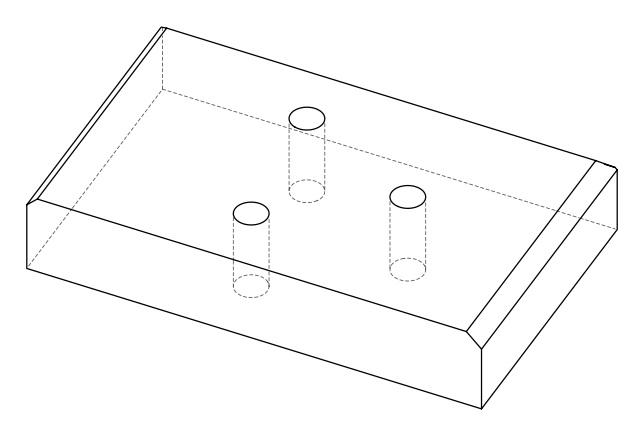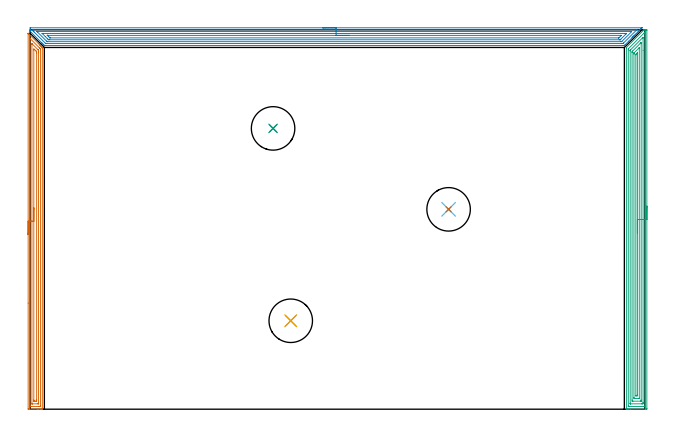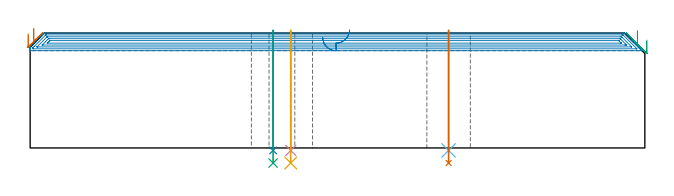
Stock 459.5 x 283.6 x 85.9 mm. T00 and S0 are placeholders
(PLAN: 9 operations, 6 tool changes, 43.1 min)
(1 AREA_MILL | FG_CHAMFER_SURFACE | UGT0205_001 | 9.08 min | 15924 mm3)
(2 AREA_MILL_1 | FG_CHAMFER_SURFACE_1 | UGT0205_001 | 18.14 min | 39487 mm3)
(3 AREA_MILL_2 | FG_CHAMFER_SURFACE_2 | UGT0205_001 | 13.59 min | 32249 mm3)
(4 INDEXABLE_INSERT_DRILL_THROUGH_HOLE_FROM_SOLID | STEP1HOLE | NXT0302_013 | 0.36 min | 29702 mm3)
(5 DRILL_TO_ENLARGE_THROUGH_HOLE | STEP1HOLE | UGT0301_001 | 0.4 min | 41504 mm3)
(6 INDEXABLE_INSERT_DRILL_THROUGH_HOLE_FROM_SOLID_1 | STEP1HOLE_1 | NXT0302_013 | 0.36 min | 29708 mm3)
(7 DRILL_TO_ENLARGE_THROUGH_HOLE_1 | STEP1HOLE_1 | UGT0301_001 | 0.4 min | 41495 mm3)
(8 INDEXABLE_INSERT_DRILL_THROUGH_HOLE_FROM_SOLID_2 | STEP1HOLE_2 | NXT0302_013 | 0.36 min | 29708 mm3)
(9 DRILL_TO_ENLARGE_THROUGH_HOLE_2 | STEP1HOLE_2 | UGT0301_001 | 0.4 min | 41493 mm3)
(TOOL UGT0205_001 | Chamfer Mill 20 x 3 x 45 deg. | D20 FL50 Z2)
(TOOL NXT0302_013 | Index. Insert Drill 21mm [880-D2100L25-05] | D21 PA176 FL105 Z2)
(TOOL UGT0301_001 | Twist Drill 32.5 mm | D32.5 PA118 FL185 Z2)
(OP 1 AREA_MILL)
G17 G21 G94 G90
T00 M6
G54
G17 G0 G90 X-1.5 Y130.5 S1061 M3
G43 Z95.9 H0
Z85.3
G94 G1 Y130.538 Z84.428 F250.
Y130.652 Z83.564
Y130.841 Z82.712
Y131.103 Z81.88
Y131.437 Z81.074
Y131.84 Z80.3
Y132.309 Z79.564
Y132.84 Z78.872
Y133.429 Z78.229
Y134.072 Z77.64
Y134.764 Z77.109
Y135.5 Z76.64
Y136.274 Z76.237
Y137.08 Z75.903
Y137.912 Z75.641
Y138.764 Z75.452
Y139.629 Z75.338
Y140.5 Z75.3
Y280.674
X-1.499 Y280.972 Z75.301
X-1.498 Y280.978 Z75.302
X-1.493 Y280.984 Z75.306
X-1.489 Z75.311
X-1.472 Y280.972 Z75.327
X-1.435 Y280.936 Z75.364
X-1.048 Y280.55 Z75.749
X6.082 Y273.419 Z82.881
X6.444 Y273.057 Z83.241
X6.928 Y272.572 Z83.728
X7.169 Y272.332 Z83.967
X7.326 Y272.176 Z84.121
X7.479 Y272.023 Z84.276
X7.616 Y271.885 Z84.414
X7.767 Y271.736 Z84.562
X7.913 Y271.588 Z84.711
X8.063 Y271.438 Z84.861
X8.207 Y271.295 Z85.003
X8.348 Y271.153 Z85.146
X8.51 Y270.991 Z85.307
X8.648 Y270.854 Z85.444
X8.783 Y270.718 Z85.581
X8.957 Y270.545 Z85.754
X9.102 Y270.399 Z85.897
X9.1 Y269.651 Z85.9
Y0.177
X9.097 Y0.007 Z85.888
X9.096 Z85.887
X8.742 Y0. Z85.542
X8.465 Z85.265
X7.767 Z84.562
X6.536 Z83.333
X6.004 Z82.798
X5.388 Z82.184
X-1.315 Y0.001 Z75.482
X-1.492 Y0.01 Z75.306
X-1.499 Y0.188 Z75.299
X-1.5 Y79.304 Z75.3
Y140.5
X-0.086 Z76.714
X-0.085 Y276.719 Z76.715
X-0.084 Y276.801 Z76.716
X-0.079 Y277.101 Z76.721
X-0.077 Y277.116 Z76.723
X-0.055 Y277.098 Z76.745
X-0.018 Y277.066 Z76.782
X0.017 Y277.033 Z76.817
X0.25 Y276.801 Z77.05
X6.885 Y270.165 Z83.685
X7.396 Y269.651 Z84.196
X7.57 Y269.468 Z84.37
X7.679 Y269.342 Z84.479
X7.686 Y268.757 Z84.486
X7.685 Y2.494 Z84.485
X7.684 Y2.412 Z84.484
X7.679 Y2.016 Z84.479
X7.287 Y2.005 Z84.087
X6.885 Y2.002 Z83.685
X6.409 Y2. Z83.209
X0.715 Y2.001 Z77.515
X0.236 Y2.003 Z77.036
X0.016 Y2.01 Z76.816
X-0.079 Y2.039 Z76.721
X-0.084 Y2.328 Z76.716
X-0.085 Y2.412 Z76.715
X-0.086 Y140.5 Z76.714
X1.328 Z78.128
X1.329 Y272.603 Z78.129
X1.332 Y273.226 Z78.132
X1.334 Y273.255 Z78.134
X1.371 Y273.226 Z78.171
X1.596 Y273.004 Z78.396
X5.843 Y268.757 Z82.643
X6.004 Y268.593 Z82.804
X6.181 Y268.408 Z82.981
X6.265 Y268.311 Z83.065
X6.267 Y268.135 Z83.067
X6.27 Y267.863 Z83.07
X6.271 Y267.592 Z83.071
Y266.969
Y4.822
X6.267 Y4.199 Z83.067
X6.265 Y4.064 Z83.065
X6.259 Y4.01 Z83.059
X6.196 Y4.004 Z82.996
X6.004 Y4.002 Z82.804
X5.318 Y4. Z82.118
X1.793 Z78.593
X1.596 Y4.001 Z78.396
X1.4 Y4.003 Z78.2
X1.345 Y4.007 Z78.145
X1.334 Y4.011 Z78.134
X1.332 Y4.015 Z78.132
X1.33 Y4.036 Z78.13
X1.329 Y4.109 Z78.129
X1.328 Y4.199 Z78.128
Y140.5
X2.743 Z79.543
X2.744 Y268.488 Z79.544
X2.745 Y268.757 Z79.545
X2.75 Y269.375 Z79.55
X3.359 Y268.791 Z80.159
X3.394 Y268.757 Z80.194
X4.241 Y267.909 Z81.041
X4.286 Y267.863 Z81.086
X4.85 Y267.245 Z81.65
X4.853 Y266.969 Z81.653
X4.857 Y266.345 Z81.657
Y6.88
X4.855 Y6.257 Z81.655
X4.852 Y6.048 Z81.652
X4.851 Y6.018 Z81.651
X4.836 Y6.01 Z81.636
X4.783 Y6.006 Z81.583
X4.675 Y6.003 Z81.475
X4.241 Y6. Z81.041
X3.359 Z80.159
X2.924 Y6.002 Z79.724
X2.818 Y6.004 Z79.618
X2.766 Y6.009 Z79.566
X2.749 Y6.013 Z79.549
X2.748 Y6.029 Z79.548
X2.745 Y6.136 Z79.545
X2.743 Y6.612 Z79.543
Y6.88
Y140.5
Y141.372 Z79.581
Y142.237 Z79.695
Y143.088 Z79.883
Y143.92 Z80.146
Y144.726 Z80.48
Y145.5 Z80.882
Y146.236 Z81.351
Y146.928 Z81.882
Y147.571 Z82.472
Y148.161 Z83.115
Y148.692 Z83.807
Y149.16 Z84.543
Y149.563 Z85.317
Y149.897 Z86.123
Y150.159 Z86.955
Y150.348 Z87.806
Y150.462 Z88.671
Y150.5 Z89.543
G0 Z95.9
M5
M2
(OP 2 AREA_MILL_1)
G17 G21 G94 G90
T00 M6
G54
G17 G0 G90 X218.7 Y285.1 S1061 M3
G43 Z95.9 H0
Z82.7
G94 G1 X218.738 Z81.829 F250.
X218.852 Z80.964
X219.041 Z80.112
X219.303 Z79.28
X219.637 Z78.474
X220.04 Z77.7
X220.508 Z76.964
X221.039 Z76.272
X221.629 Z75.629
X222.272 Z75.04
X222.964 Z74.509
X223.7 Z74.04
X224.474 Z73.637
X225.28 Z73.303
X226.112 Z73.041
X226.963 Z72.852
X227.828 Z72.738
X228.7 Z72.7
X457.364
X457.382 Y285.094 Z72.705
X457.364 Y285.066 Z72.732
X457.285 Y284.984 Z72.815
X457.065 Y284.764 Z73.033
X456.964 Y284.663 Z73.135
X456.767 Y284.467 Z73.333
X456.674 Y284.374 Z73.426
X456.524 Y284.223 Z73.574
X456.469 Y284.168 Z73.63
X455.833 Y283.533 Z74.267
X455.644 Y283.342 Z74.454
X454.992 Y282.692 Z75.108
X454.764 Y282.462 Z75.334
X454.151 Y281.851 Z75.949
X454.084 Y281.784 Z76.015
X453.883 Y281.581 Z76.215
X453.31 Y281.01 Z76.79
X453.19 Y280.889 Z76.909
X453.003 Y280.701 Z77.095
X452.469 Y280.169 Z77.631
X452.122 Y279.821 Z77.976
X451.628 Y279.327 Z78.472
X451.401 Y279.1 Z78.698
X451.243 Y278.94 Z78.855
X451.086 Y278.785 Z79.012
X450.954 Y278.653 Z79.145
X450.802 Y278.5 Z79.295
X450.653 Y278.352 Z79.446
X450.507 Y278.206 Z79.592
X450.362 Y278.06 Z79.736
X450.22 Y277.918 Z79.879
X450.06 Y277.758 Z80.039
X449.922 Y277.62 Z80.176
X447.376 Y275.075 Z82.722
X444.637 Y272.337 Z85.462
X444.246 Y271.948 Z85.851
X444.201 Y271.907 Z85.893
X443.352 Y271.9 Z85.9
X11.365
X10.596 Y271.905 Z85.891
X10.561 Y271.937 Z85.859
X10.471 Y272.028 Z85.77
X10.297 Y272.202 Z85.596
X10.161 Y272.337 Z85.459
X10.024 Y272.475 Z85.322
X9.862 Y272.637 Z85.161
X9.721 Y272.777 Z85.018
X9.576 Y272.923 Z84.875
X9.429 Y273.07 Z84.728
X9.28 Y273.217 Z84.578
X9.129 Y273.37 Z84.428
X8.995 Y273.503 Z84.294
X8.84 Y273.658 Z84.137
X8.682 Y273.817 Z83.981
X8.562 Y273.937 Z83.861
X8.399 Y274.098 Z83.697
X8.235 Y274.264 Z83.534
X0.185 Y282.315 Z75.484
X0.042 Y282.462 Z75.337
X0.01 Y282.497 Z75.301
X0. Y282.827 Z74.973
Y283.053 Z74.747
Y283.783 Z74.012
Y285.027 Z72.77
X0.003 Y285.091 Z72.705
X0.407 Y285.1 Z72.7
X228.7
Y283.686 Z74.114
X453.19 Y283.685 Z74.115
X453.29 Y283.684 Z74.116
X453.461 Y283.679 Z74.121
X453.514 Y283.674 Z74.126
X453.503 Y283.661 Z74.139
X453.412 Y283.564 Z74.236
X453.292 Y283.443 Z74.357
X453.19 Y283.339 Z74.461
X443.652 Y273.802 Z83.998
X443.352 Y273.505 Z84.295
X443.203 Y273.364 Z84.436
X443.149 Y273.321 Z84.479
X443.054 Y273.319 Z84.481
X442.855 Y273.316 Z84.484
X442.457 Y273.314 Z84.486
X442.359
X12.161
X11.763 Y273.317 Z84.483
X11.665 Y273.319 Z84.481
X11.644 Y273.321 Z84.479
X11.61 Y273.349 Z84.451
X11.543 Y273.411 Z84.389
X11.365 Y273.585 Z84.215
X2.928 Y282.022 Z75.778
X2.421 Y282.53 Z75.27
X2.059 Y282.902 Z74.898
X2.01 Y282.956 Z74.844
X2.007 Y283.006 Z74.794
X2.005 Y283.109 Z74.691
X2.007 Y283.309 Z74.491
X2.033 Y283.679 Z74.121
X2.421 Y283.684 Z74.116
X2.52 Y283.685 Z74.115
X228.7 Y283.686 Z74.114
Y282.271 Z75.529
X449.359
X449.457 Y282.27 Z75.53
X449.612 Y282.266 Z75.534
X449.654 Y282.264 Z75.536
X449.632 Y282.237 Z75.563
X449.612 Y282.213 Z75.587
X442.379 Y274.978 Z82.822
X442.215 Y274.818 Z82.982
X442.154 Y274.761 Z83.039
X442.129 Y274.739 Z83.061
X442.07 Y274.736 Z83.064
X441.814 Y274.731 Z83.069
X441.563 Y274.729 Z83.071
X13.154
X12.9 Y274.731 Z83.069
X12.731 Y274.734 Z83.066
X12.675 Y274.736 Z83.064
X12.652 Y274.755 Z83.045
X12.605 Y274.799 Z83.001
X12.421 Y274.978 Z82.822
X12.259 Y275.14 Z82.66
X5.378 Y282.022 Z75.778
X5.176 Y282.226 Z75.574
X5.144 Y282.261 Z75.539
X5.143 Y282.265 Z75.535
X5.146 Y282.267 Z75.533
X5.187 Y282.269 Z75.531
X5.322 Y282.271 Z75.529
X5.491
X228.7
Y280.857 Z76.943
X444.535
X445.14 Y280.856 Z76.944
X445.432 Y280.854 Z76.946
X445.651 Y280.85 Z76.95
X445.782 Y280.842 Z76.958
X445.69 Y280.744 Z77.056
X445.619 Y280.67 Z77.13
X445.212 Y280.261 Z77.539
X441.563 Y276.612 Z81.188
X441.18 Y276.236 Z81.564
X441.103 Y276.164 Z81.636
X441.081 Y276.15 Z81.65
X441.047 Y276.147 Z81.653
X440.971 Y276.145 Z81.655
X440.668 Y276.143 Z81.657
X440.38
X14.653 Y276.144 Z81.656
X14.048 Y276.147 Z81.653
X13.753 Y276.15 Z81.65
X13.154 Y276.697 Z81.103
X11.348 Y278.5 Z79.3
X9.156 Y280.693 Z77.107
X9.055 Y280.796 Z77.004
X9.007 Y280.848 Z76.952
X9.005 Y280.854 Z76.946
X9.006 Y280.855 Z76.945
X9.026 Y280.856 Z76.944
X9.122 Y280.857 Z76.943
X9.576
X228.7
Y279.443 Z78.357
X441.563
X441.626 Y279.441 Z78.359
X441.753 Y279.436 Z78.364
X441.917 Y279.427 Z78.373
X441.875 Y279.38 Z78.42
X441.723 Y279.223 Z78.577
X441.563 Y279.061 Z78.739
X440.393 Y277.891 Z79.909
X440.119 Y277.62 Z80.18
X440.079 Y277.584 Z80.216
X440.062 Y277.572 Z80.228
X440.027 Y277.564 Z80.236
X439.901 Y277.559 Z80.241
X439.837 Y277.557 Z80.243
X14.943 Y277.558 Z80.242
X14.879 Y277.559 Z80.241
X14.756 Y277.564 Z80.236
X14.691 Y277.62 Z80.18
X14.048 Y278.251 Z79.549
X12.919 Y279.38 Z78.42
X12.887 Y279.415 Z78.385
X12.872 Y279.435 Z78.365
Y279.436 Z78.364
X12.9 Y279.438 Z78.362
X13.027 Y279.442 Z78.358
X13.09 Y279.443 Z78.357
X228.7
X229.571 Z78.395
X230.436 Z78.509
X231.288 Z78.698
X232.12 Z78.96
X232.926 Z79.294
X233.7 Z79.697
X234.436 Z80.165
X235.128 Z80.696
X235.771 Z81.286
X236.36 Z81.929
X236.891 Z82.621
X237.36 Z83.357
X237.763 Z84.131
X238.097 Z84.937
X238.359 Z85.769
X238.548 Z86.62
X238.662 Z87.485
X238.7 Z88.357
G0 Z95.9
M5
M2
(OP 3 AREA_MILL_2)
G17 G21 G94 G90
T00 M6
G54
G17 G0 G90 X461. Y151.8 S1061 M3
G43 Z95.9 H0
Z80.6
G94 G1 Y151.762 Z79.728 F250.
Y151.648 Z78.864
Y151.459 Z78.012
Y151.197 Z77.18
Y150.863 Z76.374
Y150.46 Z75.6
Y149.991 Z74.864
Y149.46 Z74.172
Y148.871 Z73.529
Y148.228 Z72.94
Y147.536 Z72.408
Y146.8 Z71.94
Y146.026 Z71.537
Y145.22 Z71.203
Y144.388 Z70.941
Y143.536 Z70.752
Y142.672 Z70.638
Y141.8 Z70.6
Y0.621
X460.996 Y0.272 Z70.602
X460.992 Y0.01 Z70.606
X460.726 Y0. Z70.871
X448.909 Z82.685
X447.479 Z84.118
X447.133 Z84.462
X446.442 Z85.158
X446.124 Z85.475
X445.737 Y0.008 Z85.854
X445.703 Y0.01 Z85.888
X445.7 Y0.174 Z85.9
Y269.576
X445.703 Y270.389 Z85.895
X445.706 Y270.405 Z85.892
X445.77 Y270.47 Z85.83
X445.801 Y270.502 Z85.798
X458.742 Y283.442 Z72.857
X458.772 Y283.473 Z72.825
X458.899 Y283.59 Z72.693
X459.021 Y283.598 Z72.572
X459.344 Y283.6 Z72.255
X459.37 Z72.229
X459.764 Z71.836
X460.455 Z71.14
X460.8 Z70.796
X460.991 Y283.598 Z70.605
X460.996 Y283.426 Z70.604
X461. Y283.152 Z70.6
Y141.8
X459.586 Z72.014
X459.585 Y2.389 Z72.015
X459.567 Y2.01 Z72.033
X459.083 Y2.001 Z72.517
X448.021 Y2. Z83.579
X447.537 Y2.001 Z84.063
X447.133 Y2.01 Z84.467
X447.115 Y2.408 Z84.485
X447.114 Y2.427 Z84.486
Y268.701
X447.133 Y269.371 Z84.467
X447.231 Y269.478 Z84.369
X447.326 Y269.576 Z84.274
X458.943 Y281.192 Z72.657
X459.262 Y281.499 Z72.338
X459.366 Y281.59 Z72.234
X459.567 Z72.033
X459.585 Y281.192 Z72.015
X459.586 Y281.173 Z72.014
Y141.8
X458.172 Z73.428
X458.171 Y5.088 Z73.429
X458.17 Y4.706 Z73.43
X458.167 Y4.195 Z73.433
X458.164 Y4.013 Z73.436
X457.981 Y4.004 Z73.619
X457.791 Y4.002 Z73.809
X457.096 Y4. Z74.504
X448.909 Y4.001 Z82.691
X448.716 Y4.003 Z82.884
X448.587 Y4.007 Z83.013
X448.543 Y4.01 Z83.057
X448.535 Y4.025 Z83.065
X448.533 Y4.068 Z83.067
X448.531 Y4.195 Z83.069
X448.529 Y4.578 Z83.071
Y267.789
X448.531 Y268.17 Z83.069
X448.535 Y268.299 Z83.065
X448.537 Y268.326 Z83.063
X448.553 Y268.345 Z83.047
X448.595 Y268.392 Z83.005
X448.882 Y268.683 Z82.718
X457.818 Y277.618 Z73.782
X457.965 Y277.754 Z73.635
X458.165 Y277.93 Z73.435
X458.169 Y277.618 Z73.431
X458.171 Y277.472 Z73.429
X458.172 Y268.292 Z73.428
Y141.8
X456.757 Z74.843
Y6.875
X456.753 Y6.132 Z74.847
X456.75 Y6.024 Z74.85
X456.744 Y6.009 Z74.856
X456.721 Y6.006 Z74.879
X456.667 Y6.003 Z74.933
X456.449 Y6.001 Z75.151
X450.668 Y6. Z80.932
X450.245 Y6.006 Z81.355
X450.033 Y6.01 Z81.567
X449.949 Y6.024 Z81.651
X449.943 Y6.875 Z81.657
Y266.749
X449.945 Y266.896 Z81.655
X449.95 Y267.264 Z81.65
X450.123 Y267.462 Z81.477
X450.439 Y267.789 Z81.161
X456.014 Y273.366 Z75.586
X456.353 Y273.703 Z75.247
X456.697 Y274.044 Z74.903
X456.711 Y274.051 Z74.889
X456.75 Y274.044 Z74.85
X456.757 Y273.15 Z74.843
Y141.8
X455.343 Z76.257
Y8.226
X455.341 Y8.081 Z76.259
X455.338 Y8.029 Z76.262
X455.335 Y8.008 Z76.265
X455.331 Y8.006 Z76.269
X455.291 Y8.003 Z76.309
X455.126 Y8.001 Z76.474
X454.897 Y8. Z76.703
X452.231 Y8.001 Z79.369
X451.574 Y8.01 Z80.026
X451.364 Y8.018 Z80.236
X451.359 Y8.444 Z80.241
X451.358 Y8.663 Z80.242
X451.357 Y265.327 Z80.243
X451.359 Y266.002 Z80.241
X451.361 Y266.216 Z80.239
X451.364 Y266.247 Z80.236
X451.376 Y266.266 Z80.224
X451.419 Y266.314 Z80.181
X451.574 Y266.474 Z80.026
X454.675 Y269.576 Z76.925
X454.903 Y269.801 Z76.697
X455.126 Y270.016 Z76.474
X455.336 Y270.212 Z76.264
X455.341 Y269.794 Z76.259
X455.342 Y269.576 Z76.258
X455.343 Y141.8 Z76.257
X453.929 Z77.671
Y10.761
X453.927 Y10.45 Z77.673
X453.924 Y10.159 Z77.676
X453.922 Y10.022 Z77.678
X453.788 Y10.009 Z77.812
X453.35 Y10.004 Z78.25
X452.907 Y10.002 Z78.693
X452.79 Y10.007 Z78.81
X452.78 Y10.01 Z78.82
X452.777 Y10.019 Z78.823
X452.774 Y10.057 Z78.826
X452.772 Y10.138 Z78.828
X452.771 Y264.797 Z78.829
X452.773 Y265.108 Z78.827
X452.776 Y265.181 Z78.824
X452.778 Y265.213 Z78.822
X452.8 Y265.24 Z78.8
X452.89 Y265.337 Z78.71
X453.005 Y265.456 Z78.595
X453.55 Y266.002 Z78.05
X453.683 Y266.131 Z77.917
X453.901 Y266.341 Z77.699
X453.923 Y266.347 Z77.677
X453.925 Y266.318 Z77.675
X453.928 Y266.002 Z77.672
X453.929 Y265.81 Z77.671
Y141.8
Y140.928 Z77.709
Y140.063 Z77.823
Y139.212 Z78.012
Y138.38 Z78.274
Y137.574 Z78.608
Y136.8 Z79.011
Y136.064 Z79.48
Y135.372 Z80.011
Y134.729 Z80.6
Y134.14 Z81.243
Y133.608 Z81.935
Y133.14 Z82.671
Y132.737 Z83.445
Y132.403 Z84.251
Y132.141 Z85.083
Y131.952 Z85.935
Y131.838 Z86.8
Y131.8 Z87.671
G0 Z95.9
M5
M2
(OP 4 INDEXABLE_INSERT_DRILL_THROUGH_HOLE_FROM_SOLID)
G17 G21 G94 G90
T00 M6
G54
G17 G0 G90 X194.8 Y66.1 S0 M3
G43 Z95.9 H1
G94 G81 G98 Z-1.867 F250. R87.9
G80
M5
M2
(OP 5 DRILL_TO_ENLARGE_THROUGH_HOLE)
G17 G21 G94 G90
T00 M6
G54
G17 G0 G90 X194.8 Y66.1 S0 M3
G43 Z95.9 H0
G94 G73 G98 Z-11.264 F250. Q32.388 R87.9
G80
M5
M2
(OP 6 INDEXABLE_INSERT_DRILL_THROUGH_HOLE_FROM_SOLID_1)
G17 G21 G94 G90
T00 M6
G54
G17 G0 G90 X312.8 Y149.4 S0 M3
G43 Z95.9 H1
G94 G81 G98 Z-1.867 F250. R87.9
G80
M5
M2
(OP 7 DRILL_TO_ENLARGE_THROUGH_HOLE_1)
G17 G21 G94 G90
T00 M6
G54
G17 G0 G90 X312.8 Y149.4 S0 M3
G43 Z95.9 H0
G94 G73 G98 Z-11.264 F250. Q32.388 R87.9
G80
M5
M2
(OP 8 INDEXABLE_INSERT_DRILL_THROUGH_HOLE_FROM_SOLID_2)
G17 G21 G94 G90
T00 M6
G54
G17 G0 G90 X181.6 Y209.9 S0 M3
G43 Z95.9 H1
G94 G81 G98 Z-1.867 F250. R87.9
G80
M5
M2
(OP 9 DRILL_TO_ENLARGE_THROUGH_HOLE_2)
G17 G21 G94 G90
T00 M6
G54
G17 G0 G90 X181.6 Y209.9 S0 M3
G43 Z95.9 H0
G94 G73 G98 Z-11.264 F250. Q32.388 R87.9
G80
M5
M2
